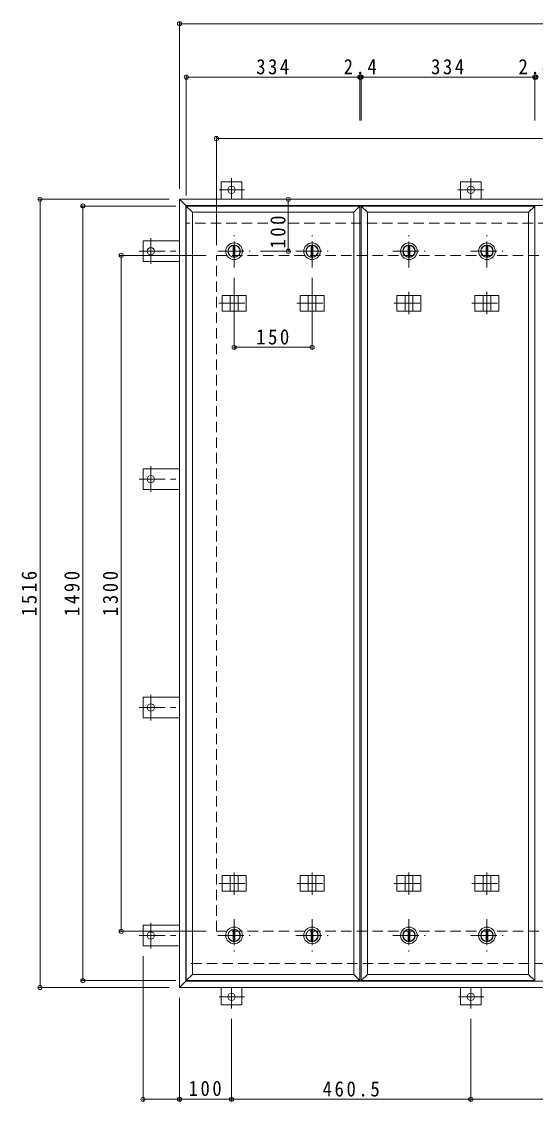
# Model space of a CAD drawing. Units: millimetres at full size, sheet at 1:10. Extents: x -2686 to 2781, y -1962 to 1908.
# Drawn here: x -2686 to -1698, y -496 to 1581 of the extents above; entities that cross this region are included whole.
import ezdxf

# ---------------------------------------------------------------- set-up
doc = ezdxf.new("R2010")
doc.units = ezdxf.units.MM
doc.header["$LTSCALE"] = 10
doc.header["$PDMODE"] = 32
doc.header["$PDSIZE"] = 8
doc.linetypes.add('CHAIN1', pattern=[8, 5, -1, 1, -1])
doc.linetypes.add('DASHED2', pattern=[3, 2, -1])
for name, color, linetype, lineweight in [('0-1_躯体', 2, 'DASHED2', 9), ('0-2_仕上', 4, 'Continuous', 9), ('0-3_建具', 4, 'Continuous', 9), ('0-C', 2, 'Continuous', 9), ('0-E', 3, 'Continuous', 9), ('0-F', 7, 'Continuous', 9)]:
    doc.layers.add(name, color=color, linetype=linetype, lineweight=lineweight)
doc.styles.add('ＭＳ ゴシック', font='')
doc.styles.get('ＭＳ ゴシック').set_extended_font_data('MS Gothic')

msp = doc.modelspace()

# ---------------------------------------------------------------- linework, layer by layer
at = {"layer": '0-1_躯体'}
for p, q in [((-352.35, 1192.92), (-2370.35, 1192.92)), ((-2311.35, 1130.92), (-411.35, 1130.92)), ((-2311.35, -169.08), (-2311.35, 1130.92)), ((-2311.35, -169.08), (-411.35, -169.08)), ((-689.75, -231.08), (-2370.35, -231.08))]:
    msp.add_line(p, q, dxfattribs=at)
at = {"layer": '0-2_仕上'}
for p, q in [((-2369.35, -264.08), (-2369.35, 1225.92)), ((-2369.35, 1225.92), (-2035.35, 1225.92)), ((-2035.35, -264.08), (-2035.35, 1225.92)), ((-2032.95, -264.08), (-2032.95, 1225.92)), ((-2032.95, 1225.92), (-1698.95, 1225.92)), ((-1698.95, -264.08), (-1698.95, 1225.92)), ((-2047.35, -252.08), (-2047.35, 1213.92)), ((-1710.95, -252.08), (-1710.95, 1213.92))]:
    msp.add_line(p, q, dxfattribs=at)
for points in [[(-2357.35, -252.08), (-2357.35, 1213.92), (-2369.35, 1225.92)], [(-2357.35, 1213.92), (-2047.35, 1213.92), (-2035.35, 1225.92)], [(-2020.95, -252.08), (-2020.95, 1213.92), (-2032.95, 1225.92)], [(-2020.95, 1213.92), (-1710.95, 1213.92), (-1698.95, 1225.92)], [(-2357.35, -252.08), (-2369.35, -264.08), (-2035.35, -264.08)], [(-2357.35, -252.08), (-2047.35, -252.08), (-2035.35, -264.08)], [(-2020.95, -252.08), (-2032.95, -264.08), (-1698.95, -264.08)], [(-2020.95, -252.08), (-1710.95, -252.08), (-1698.95, -264.08)]]:
    msp.add_lwpolyline(points, dxfattribs=at)
at = {"layer": '0-3_建具', "color": 2}
for p, q in [((-2382.35, 1238.92), (-2370.35, 1226.92)), ((-340.35, 1238.92), (-2382.35, 1238.92)), ((-2382.35, -277.08), (-2382.35, 1238.92)), ((-352.35, 1226.92), (-2370.35, 1226.92)), ((-2370.35, -265.08), (-2370.35, 1226.92)), ((-2382.35, -277.08), (-2370.35, -265.08)), ((-352.35, -265.08), (-2370.35, -265.08)), ((-340.35, -277.08), (-2382.35, -277.08))]:
    msp.add_line(p, q, dxfattribs=at)
at = {"layer": '0-3_建具', "linetype": 'CHAIN1'}
for p, q in [((-2277.35, 1061.04), (-2277.35, 1017.8)), ((-2127.35, 1061.04), (-2127.35, 1017.8)), ((-1940.95, 1061.04), (-1940.95, 1017.8)), ((-1790.95, 1061.04), (-1790.95, 1017.8)), ((-2306.76, 1038.92), (-2247.94, 1038.92)), ((-2156.76, 1038.92), (-2097.94, 1038.92)), ((-1970.36, 1038.92), (-1911.54, 1038.92)), ((-1820.36, 1038.92), (-1761.54, 1038.92)), ((-2277.35, -99.19), (-2277.35, -55.96)), ((-2127.35, -99.19), (-2127.35, -55.96)), ((-1940.95, -99.19), (-1940.95, -55.96)), ((-1790.95, -99.19), (-1790.95, -55.96)), ((-2306.76, -77.08), (-2247.94, -77.08)), ((-2156.76, -77.08), (-2097.94, -77.08)), ((-1970.36, -77.08), (-1911.54, -77.08)), ((-1820.36, -77.08), (-1761.54, -77.08))]:
    msp.add_line(p, q, dxfattribs=at)
at = {"layer": '0-3_建具'}
for p, q in [((-2300.44, 1053.92), (-2300.44, 1023.92)), ((-2300.44, 1053.92), (-2254.26, 1053.92)), ((-2284.85, 1053.92), (-2284.85, 1023.92)), ((-2269.85, 1053.92), (-2269.85, 1023.92)), ((-2254.26, 1053.92), (-2254.26, 1023.92)), ((-2150.44, 1053.92), (-2150.44, 1023.92)), ((-2150.44, 1053.92), (-2104.26, 1053.92)), ((-2134.85, 1053.92), (-2134.85, 1023.92)), ((-2119.85, 1053.92), (-2119.85, 1023.92)), ((-2104.26, 1053.92), (-2104.26, 1023.92)), ((-1964.04, 1053.92), (-1964.04, 1023.92)), ((-1964.04, 1053.92), (-1917.86, 1053.92)), ((-1948.45, 1053.92), (-1948.45, 1023.92)), ((-1933.45, 1053.92), (-1933.45, 1023.92)), ((-1917.86, 1053.92), (-1917.86, 1023.92)), ((-1814.04, 1053.92), (-1814.04, 1023.92)), ((-1814.04, 1053.92), (-1767.86, 1053.92)), ((-1798.45, 1053.92), (-1798.45, 1023.92)), ((-1783.45, 1053.92), (-1783.45, 1023.92)), ((-1767.86, 1053.92), (-1767.86, 1023.92)), ((-2300.44, 1023.92), (-2254.26, 1023.92)), ((-2150.44, 1023.92), (-2104.26, 1023.92)), ((-1964.04, 1023.92), (-1917.86, 1023.92)), ((-1814.04, 1023.92), (-1767.86, 1023.92)), ((-2300.44, -92.08), (-2300.44, -62.08)), ((-2300.44, -62.08), (-2254.26, -62.08)), ((-2284.85, -92.08), (-2284.85, -62.08)), ((-2269.85, -92.08), (-2269.85, -62.08)), ((-2254.26, -92.08), (-2254.26, -62.08)), ((-2150.44, -92.08), (-2150.44, -62.08)), ((-2150.44, -62.08), (-2104.26, -62.08)), ((-2134.85, -92.08), (-2134.85, -62.08)), ((-2119.85, -92.08), (-2119.85, -62.08)), ((-2104.26, -92.08), (-2104.26, -62.08)), ((-1964.04, -92.08), (-1964.04, -62.08)), ((-1964.04, -62.08), (-1917.86, -62.08)), ((-1948.45, -92.08), (-1948.45, -62.08)), ((-1933.45, -92.08), (-1933.45, -62.08)), ((-1917.86, -92.08), (-1917.86, -62.08)), ((-1814.04, -92.08), (-1814.04, -62.08)), ((-1814.04, -62.08), (-1767.86, -62.08)), ((-1798.45, -92.08), (-1798.45, -62.08)), ((-1783.45, -92.08), (-1783.45, -62.08)), ((-1767.86, -92.08), (-1767.86, -62.08)), ((-2300.44, -92.08), (-2254.26, -92.08)), ((-2150.44, -92.08), (-2104.26, -92.08)), ((-1964.04, -92.08), (-1917.86, -92.08)), ((-1814.04, -92.08), (-1767.86, -92.08))]:
    msp.add_line(p, q, dxfattribs=at)
at = {"layer": '0-C', "linetype": 'CHAIN1'}
for p, q in [((-2277.35, 1107.92), (-2277.35, 1169.92)), ((-2127.35, 1107.92), (-2127.35, 1169.92)), ((-1940.95, 1107.92), (-1940.95, 1169.92)), ((-1790.95, 1107.92), (-1790.95, 1169.92)), ((-2308.35, 1138.92), (-2246.35, 1138.92)), ((-2158.35, 1138.92), (-2096.35, 1138.92)), ((-1971.95, 1138.92), (-1909.95, 1138.92)), ((-1821.95, 1138.92), (-1759.95, 1138.92)), ((-2277.35, -146.08), (-2277.35, -208.08)), ((-2127.35, -146.08), (-2127.35, -208.08)), ((-1940.95, -146.08), (-1940.95, -208.08)), ((-1790.95, -146.08), (-1790.95, -208.08)), ((-2308.35, -177.08), (-2246.35, -177.08)), ((-2158.35, -177.08), (-2096.35, -177.08)), ((-1971.95, -177.08), (-1909.95, -177.08)), ((-1821.95, -177.08), (-1759.95, -177.08))]:
    msp.add_line(p, q, dxfattribs=at)
at = {"layer": '0-C'}
for p, q in [((-2278.85, 1150.33), (-2278.85, 1127.52)), ((-2275.85, 1150.33), (-2275.85, 1127.52)), ((-2128.85, 1150.33), (-2128.85, 1127.52)), ((-2125.85, 1150.33), (-2125.85, 1127.52)), ((-1942.45, 1150.33), (-1942.45, 1127.52)), ((-1939.45, 1150.33), (-1939.45, 1127.52)), ((-1792.45, 1150.33), (-1792.45, 1127.52)), ((-1789.45, 1150.33), (-1789.45, 1127.52)), ((-2278.85, -188.48), (-2278.85, -165.67)), ((-2275.85, -188.48), (-2275.85, -165.67)), ((-2128.85, -188.48), (-2128.85, -165.67)), ((-2125.85, -188.48), (-2125.85, -165.67)), ((-1942.45, -188.48), (-1942.45, -165.67)), ((-1939.45, -188.48), (-1939.45, -165.67)), ((-1792.45, -188.48), (-1792.45, -165.67)), ((-1789.45, -188.48), (-1789.45, -165.67))]:
    msp.add_line(p, q, dxfattribs=at)
for centre, radius in [((-2277.35, 1138.92), 16), ((-2277.35, 1138.92), 12), ((-2277.35, 1138.92), 11.5), ((-2127.35, 1138.92), 16), ((-2127.35, 1138.92), 12), ((-2127.35, 1138.92), 11.5), ((-1940.95, 1138.92), 16), ((-1940.95, 1138.92), 12), ((-1940.95, 1138.92), 11.5), ((-1790.95, 1138.92), 16), ((-1790.95, 1138.92), 12), ((-1790.95, 1138.92), 11.5), ((-2277.35, -177.08), 16), ((-2277.35, -177.08), 12), ((-2277.35, -177.08), 11.5), ((-2127.35, -177.08), 16), ((-2127.35, -177.08), 12), ((-2127.35, -177.08), 11.5), ((-1940.95, -177.08), 16), ((-1940.95, -177.08), 12), ((-1940.95, -177.08), 11.5), ((-1790.95, -177.08), 16), ((-1790.95, -177.08), 12), ((-1790.95, -177.08), 11.5)]:
    msp.add_circle(centre, radius, dxfattribs=at)
at = {"layer": '0-E'}
for p, q in [((-2302.35, 1238.92), (-2302.35, 1272.12)), ((-2262.35, 1272.12), (-2302.35, 1272.12)), ((-2262.35, 1238.92), (-2262.35, 1272.12)), ((-1841.85, 1238.92), (-1841.85, 1272.12)), ((-1841.85, 1272.12), (-1801.85, 1272.12)), ((-1801.85, 1238.92), (-1801.85, 1272.12)), ((-2382.35, 1158.92), (-2452.55, 1158.92)), ((-2452.55, 1158.92), (-2452.55, 1118.92)), ((-2382.35, 1118.92), (-2452.55, 1118.92)), ((-2382.35, 720.42), (-2452.55, 720.42)), ((-2452.55, 720.42), (-2452.55, 680.42)), ((-2382.35, 680.42), (-2452.55, 680.42)), ((-2452.55, 241.42), (-2452.55, 281.42)), ((-2382.35, 281.42), (-2452.55, 281.42)), ((-2382.35, 241.42), (-2452.55, 241.42)), ((-2382.35, -157.08), (-2452.55, -157.08)), ((-2452.55, -197.08), (-2452.55, -157.08)), ((-2382.35, -197.08), (-2452.55, -197.08)), ((-2302.35, -277.08), (-2302.35, -310.28)), ((-2262.35, -277.08), (-2262.35, -310.28)), ((-1841.85, -277.08), (-1841.85, -310.28)), ((-1801.85, -277.08), (-1801.85, -310.28)), ((-2262.35, -310.28), (-2302.35, -310.28)), ((-1801.85, -310.28), (-1841.85, -310.28))]:
    msp.add_line(p, q, dxfattribs=at)
at = {"layer": '0-E', "linetype": 'CHAIN1'}
for p, q in [((-2282.35, 1279.28), (-2282.35, 1239.12)), ((-1821.85, 1279.28), (-1821.85, 1239.12)), ((-2257.51, 1257.12), (-2306.39, 1257.12)), ((-1846.69, 1257.12), (-1797.8, 1257.12)), ((-2437.55, 1163.76), (-2437.55, 1114.88)), ((-2459.71, 1138.92), (-2382.35, 1138.92)), ((-2437.55, 725.26), (-2437.55, 676.38)), ((-2459.71, 700.42), (-2382.35, 700.42)), ((-2437.55, 236.58), (-2437.55, 285.47)), ((-2459.71, 261.42), (-2382.35, 261.42)), ((-2437.55, -201.92), (-2437.55, -153.03)), ((-2459.71, -177.08), (-2382.35, -177.08)), ((-2282.35, -317.43), (-2282.35, -277.28)), ((-1821.85, -317.43), (-1821.85, -277.28)), ((-2257.51, -295.28), (-2306.39, -295.28)), ((-1797.01, -295.28), (-1845.89, -295.28))]:
    msp.add_line(p, q, dxfattribs=at)
at = {"layer": '0-E'}
for centre in [(-2282.35, 1257.12), (-1821.85, 1257.12), (-2437.55, 1138.92), (-2437.55, 700.42), (-2437.55, 261.42), (-2437.55, -177.08), (-2282.35, -295.28), (-1821.85, -295.28)]:
    msp.add_circle(centre, 7, dxfattribs=at)
at = {"layer": '0-F'}
for p, q in [((-2382.35, 1579.64), (-2382.35, 1258.92)), ((-2382.35, 1576.64), (-340.35, 1576.64)), ((-2369.35, 1476.84), (-2369.35, 1245.92)), ((-2035.35, 1476.84), (-2035.35, 1390.23)), ((-2032.95, 1476.84), (-2032.95, 1390.23)), ((-1698.95, 1476.84), (-1698.95, 1390.23)), ((-2369.35, 1473.84), (-2035.35, 1473.84)), ((-2035.35, 1473.84), (-2032.95, 1473.84)), ((-2032.95, 1473.84), (-1698.95, 1473.84)), ((-1698.95, 1473.84), (-1696.55, 1473.84)), ((-2311.35, 1358.64), (-2311.35, 1150.92)), ((-2311.35, 1355.64), (-411.35, 1355.64)), ((-2653.72, 1238.92), (-2402.35, 1238.92)), ((-2650.72, 1238.92), (-2650.72, -277.08)), ((-2571.4, 1225.92), (-2389.35, 1225.92)), ((-2568.4, -264.08), (-2568.4, 1225.92)), ((-2173.12, 1238.92), (-2173.12, 1138.92)), ((-2497.47, 1130.92), (-2331.35, 1130.92)), ((-2494.47, -169.08), (-2494.47, 1130.92)), ((-2170.12, 1138.92), (-2226.35, 1138.92)), ((-2277.35, 951.17), (-2277.35, 1087.92)), ((-2127.35, 951.17), (-2127.35, 1087.92)), ((-2277.35, 954.17), (-2127.35, 954.17)), ((-2497.47, -169.08), (-2331.35, -169.08)), ((-2452.55, -495.32), (-2452.55, -217.08)), ((-2571.4, -264.08), (-2389.35, -264.08)), ((-2653.72, -277.08), (-2402.35, -277.08)), ((-2382.35, -495.32), (-2382.35, -297.08)), ((-2282.35, -495.32), (-2282.35, -337.43)), ((-1821.85, -495.32), (-1821.85, -337.43)), ((-2452.55, -492.32), (-2382.35, -492.32)), ((-2382.35, -492.32), (-2282.35, -492.32)), ((-2282.35, -492.32), (-1821.85, -492.32)), ((-1821.85, -492.32), (-1361.35, -492.32))]:
    msp.add_line(p, q, dxfattribs=at)
for p in [(-2382.35, 1576.64), (-2369.35, 1473.84), (-2035.35, 1473.84), (-2032.95, 1473.84), (-1698.95, 1473.84), (-1696.55, 1473.84), (-2311.35, 1355.64), (-2650.72, 1238.92), (-2568.4, 1225.92), (-2173.12, 1238.92), (-2173.12, 1138.92), (-2494.47, 1130.92), (-2277.35, 954.17), (-2127.35, 954.17), (-2494.47, -169.08), (-2568.4, -264.08), (-2650.72, -277.08), (-2452.55, -492.32), (-2382.35, -492.32), (-2282.35, -492.32), (-1821.85, -492.32)]:
    msp.add_point(p, dxfattribs=at)

# ---------------------------------------------------------------- texts
at = {"layer": '0-F', "color": 2, "char_height": 29.33, "attachment_point": 7, "style": 'ＭＳ ゴシック'}
for s, insert in [('\\T1.27;\\W0.9;334', (-2234.85, 1478.84)), ('\\T1.27;\\W0.9;2.4', (-2066.65, 1478.84)), ('\\T1.27;\\W0.9;334', (-1898.45, 1478.84)), ('\\T1.27;\\W0.9;2.4', (-1730.25, 1478.84)), ('\\T1.27;\\W0.9;150', (-2234.85, 959.17)), ('\\T1.27;\\W0.9;100', (-2364.85, -486.32)), ('\\T1.28;\\W0.9;460.5', (-2107.1, -487.32))]:
    msp.add_mtext(s, dxfattribs=dict(at, insert=insert))
at = {"layer": '0-F', "color": 2, "char_height": 29.33, "attachment_point": 7, "rotation": 90, "style": 'ＭＳ ゴシック'}
for s, insert in [('\\T1.27;\\W0.9;100', (-2178.12, 1144)), ('\\T1.28;\\W0.9;1516', (-2656.72, 437.17)), ('\\T1.28;\\W0.9;1490', (-2574.4, 437.17)), ('\\T1.28;\\W0.9;1300', (-2500.47, 437.17))]:
    msp.add_mtext(s, dxfattribs=dict(at, insert=insert))

doc.saveas('drawing.dxf')
